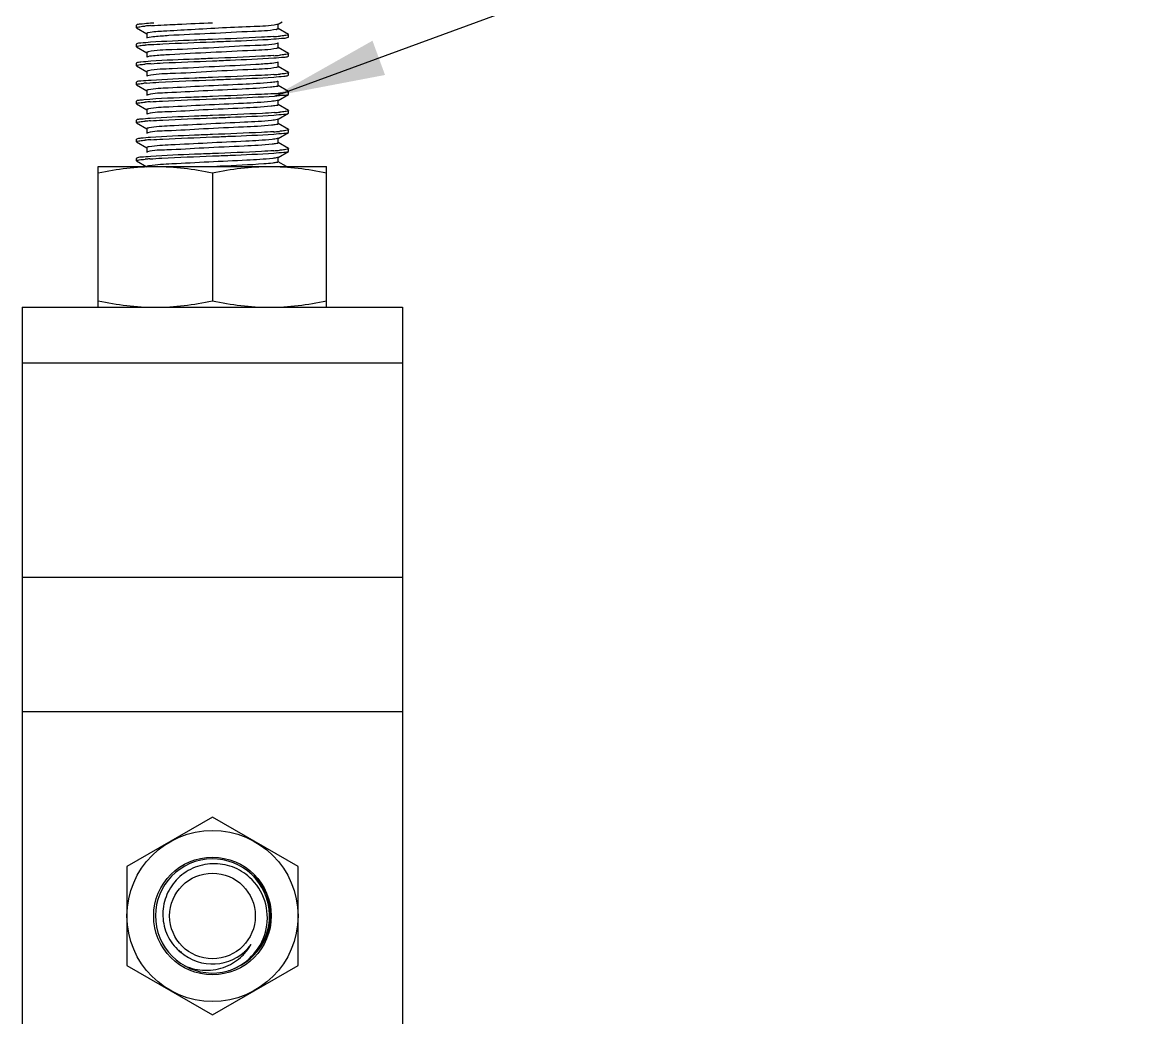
# Model space of a CAD drawing. Extents: x 1036631 to 1215829, y 649019 to 896649.
# Drawn here: x 1139617 to 1140623, y 796761 to 797659 of the extents above; entities that cross this region are included whole.
import ezdxf

# ---------------------------------------------------------------- set-up
doc = ezdxf.new("R2010")
doc.units = 0
doc.header["$LTSCALE"] = 1000
doc.header["$MEASUREMENT"] = 0
doc.styles.get("Standard").update_dxf_attribs({"font": 'gbenor.shx', "bigfont": 'gbcbig.shx'})
doc.dimstyles.get("Standard").update_dxf_attribs({"dimscale": 100, "dimtxt": 3.5, "dimasz": 1, "dimexe": 2.5, "dimexo": 3, "dimgap": 1.5, "dimtad": 1, "dimdec": 0, "dimzin": 0, "dimdsep": 46, "dimtxsty": 'Standard', "dimblk": 'ARCHTICK', "dimcen": 0.09, "dimadec": 0, "dimazin": 0, "dimtfac": 1, "dimtdec": 0, "dimtix": 1, "dimtmove": 2, "dimatfit": 3, "dimfxl": 1, "dimtolj": 1, "dimtzin": 0, "dimarcsym": 0})

# ---------------------------------------------------------------- blocks, each defined once
blk = doc.blocks.new('gfhhrryyfd')
at = {"linetype": 'Continuous'}
for p, q in [((3692983.3, -1751974.7), (3692983.1, -1751974.8)), ((3692983.1, -1751977), (3692983.1, -1751974.8)), ((3692983.3, -1751977.2), (3692983.1, -1751977)), ((3692983.3, -1751977.2), (3692992.6, -1751982.6)), ((3693110.8, -1751974), (3693114.4, -1751971.9)), ((3693120.1, -1751983.2), (3693110.8, -1751977.8)), ((3693111, -1751978.1), (3693111, -1751973.8)), ((3692992.4, -1751982.3), (3692992.4, -1751986.6)), ((3693111, -1751995.2), (3693111, -1751990.9)), ((3693120.1, -1751983.2), (3693120.3, -1751983.4)), ((3693120.1, -1751985.7), (3693120.3, -1751985.6)), ((3693120.3, -1751985.6), (3693120.3, -1751983.4)), ((3692983.3, -1751991.8), (3692983.1, -1751992)), ((3692983.1, -1751994.1), (3692983.1, -1751992)), ((3692983.3, -1751994.3), (3692983.1, -1751994.1)), ((3692983.3, -1751994.3), (3692992.6, -1751999.7)), ((3692992.4, -1751999.5), (3692992.4, -1752003.8)), ((3693110, -1751995.7), (3693109.5, -1751995.8)), ((3693120.1, -1752000.4), (3693110.8, -1751995)), ((3693120.1, -1752000.4), (3693120.3, -1752000.6)), ((3693120.3, -1752002.7), (3693120.3, -1752000.6)), ((3692983.3, -1752008.9), (3692983.1, -1752009.1)), ((3692983.1, -1752011.3), (3692983.1, -1752009.1)), ((3693111, -1752012.3), (3693111, -1752008.1)), ((3693120.1, -1752002.9), (3693120.3, -1752002.7)), ((3692983.3, -1752011.5), (3692983.1, -1752011.3)), ((3692983.3, -1752011.5), (3692992.6, -1752016.8)), ((3692992.4, -1752016.6), (3692992.4, -1752020.9)), ((3693110.2, -1752012.8), (3693109.5, -1752012.9)), ((3693120.1, -1752017.5), (3693110.8, -1752012.1)), ((3693120.1, -1752017.5), (3693120.3, -1752017.7)), ((3693120.1, -1752020), (3693120.3, -1752019.8)), ((3693120.3, -1752019.8), (3693120.3, -1752017.7)), ((3692983.3, -1752026.1), (3692983.1, -1752026.3)), ((3692983.1, -1752028.4), (3692983.1, -1752026.3)), ((3692983.3, -1752028.6), (3692983.1, -1752028.4)), ((3692983.3, -1752028.6), (3692992.6, -1752034)), ((3693120.1, -1752034.7), (3693110.8, -1752029.3)), ((3693111, -1752029.5), (3693111, -1752025.2)), ((3692992.4, -1752033.8), (3692992.4, -1752038.1)), ((3693110.8, -1752042.6), (3693120.1, -1752037.2)), ((3693120.1, -1752034.7), (3693120.3, -1752034.8)), ((3693120.1, -1752037.2), (3693120.3, -1752037)), ((3693120.3, -1752037), (3693120.3, -1752034.8)), ((3692983.3, -1752043.2), (3692983.1, -1752043.4)), ((3692983.1, -1752045.6), (3692983.1, -1752043.4)), ((3692983.3, -1752045.8), (3692983.1, -1752045.6)), ((3692983.3, -1752045.8), (3692992.6, -1752051.1)), ((3692992.4, -1752050.9), (3692992.4, -1752055.2)), ((3693120.1, -1752051.8), (3693110.8, -1752046.4)), ((3693111, -1752046.6), (3693111, -1752042.3)), ((3692983.3, -1752060.4), (3692983.1, -1752060.6)), ((3692983.1, -1752062.7), (3692983.1, -1752060.6)), ((3693110.8, -1752059.7), (3693120.1, -1752054.3)), ((3693111, -1752063.8), (3693111, -1752059.5)), ((3693120.1, -1752051.8), (3693120.3, -1752052)), ((3693120.1, -1752054.3), (3693120.3, -1752054.1)), ((3693120.3, -1752054.1), (3693120.3, -1752052)), ((3692983.3, -1752062.9), (3692983.1, -1752062.7)), ((3692983.3, -1752062.9), (3692992.6, -1752068.3)), ((3692992.4, -1752068.1), (3692992.4, -1752072.4)), ((3693120.1, -1752068.9), (3693110.8, -1752063.6)), ((3693120.1, -1752068.9), (3693120.3, -1752069.1)), ((3693120.1, -1752071.5), (3693120.3, -1752071.3)), ((3693120.3, -1752071.3), (3693120.3, -1752069.1)), ((3692983.3, -1752077.5), (3692983.1, -1752077.7)), ((3692983.1, -1752079.9), (3692983.1, -1752077.7)), ((3692983.3, -1752080), (3692983.1, -1752079.9)), ((3692983.3, -1752080), (3692992.6, -1752085.4)), ((3693110.8, -1752076.9), (3693120.1, -1752071.5)), ((3693120.1, -1752086.1), (3693110.8, -1752080.7)), ((3693111, -1752080.9), (3693111, -1752076.6)), ((3692992.4, -1752085.2), (3692992.4, -1752089.5)), ((3693110.8, -1752094), (3693120.1, -1752088.6)), ((3693120.1, -1752086.1), (3693120.3, -1752086.3)), ((3693120.1, -1752088.6), (3693120.3, -1752088.4)), ((3693120.3, -1752088.4), (3693120.3, -1752086.3)), ((3692983.3, -1752094.7), (3692983.1, -1752094.9)), ((3692983.1, -1752097), (3692983.1, -1752094.9)), ((3692983.2, -1752097.1), (3692983.1, -1752097)), ((3692983.3, -1752097.2), (3692983.2, -1752097.1)), ((3692983.3, -1752097.2), (3692992.6, -1752102.6)), ((3693118.5, -1752102.3), (3693110.8, -1752097.9)), ((3693111, -1752098.1), (3693111, -1752093.8)), ((3692948.8, -1752102.2), (3693154.5, -1752102.2)), ((3692948.8, -1752229.1), (3692948.8, -1752102.2)), ((3693051.7, -1752108), (3693051.7, -1752223.3)), ((3693058.6, -1752102), (3693055.5, -1752102.2)), ((3693154.5, -1752229.1), (3693154.5, -1752102.2)), ((3692880.2, -1752229.1), (3693223.1, -1752229.1)), ((3692880.2, -1752229.1), (3692880.2, -1753883.6)), ((3693223.1, -1752229.1), (3693223.1, -1753883.6)), ((3692880.2, -1752279.3), (3693223.1, -1752279.3)), ((3692880.2, -1752472.2), (3693223.1, -1752472.2)), ((3692880.2, -1752593.4), (3693223.1, -1752593.4)), ((3693051.7, -1752688.6), (3692974.5, -1752733.2)), ((3693128.8, -1752733.2), (3693051.7, -1752688.6)), ((3692974.5, -1752733.2), (3692974.5, -1752822.2)), ((3693128.8, -1752822.2), (3693128.8, -1752733.2)), ((3693089.6, -1752741.3), (3693089.6, -1752741.2)), ((3693104.3, -1752778.7), (3693104.3, -1752778.7)), ((3693104.3, -1752778.7), (3693104.3, -1752778.7)), ((3693100.9, -1752794.7), (3693100.9, -1752794.8)), ((3692974.5, -1752822.2), (3693051.7, -1752866.8)), ((3693051.7, -1752866.8), (3693128.8, -1752822.2))]:
    blk.add_line(p, q, dxfattribs=at)
for radius in [77.1, 53, 38.6]:
    blk.add_circle((3693051.7, -1752777.7), radius, dxfattribs=at)
for centre, radius, start, end in [((3693015.8, -1752269.9), 295.3, 93.8255, 94.8061), ((3693106.7, -1751965.3), 13.7, 281.4976, 282.7913), ((3693086.9, -1751682.5), 303.3, 273.7687, 274.7934), ((3693015.7, -1752286.4), 294.6, 93.8313, 94.8079), ((3693016, -1752307.3), 298.4, 93.8001, 94.8043), ((3693087, -1751701), 302, 273.7798, 274.7941), ((3693087.1, -1751718.3), 301.8, 273.7814, 274.7938), ((3693007, -1752214.8), 188.4, 94.6795, 95.2422), ((3693011.6, -1752270), 243.8, 94.4921, 94.6937), ((3693087, -1751734.7), 302.5, 273.7757, 274.7933), ((3693015, -1752328.8), 285.6, 93.9107, 94.8136), ((3693015.4, -1752350.6), 290.2, 93.8693, 94.8111), ((3693088.2, -1751766.9), 287.4, 273.9022, 274.8051), ((3693086.9, -1751768.2), 303.4, 273.7681, 274.7934), ((3693015.7, -1752372), 294.5, 93.8324, 94.808), ((3693087, -1751786.7), 302, 273.7796, 274.7941), ((3693014.4, -1752372.1), 277.4, 93.9707, 94.8291), ((3693051.7, -1752777.7), 51.4, 289.2516, 285.8624), ((3693048.4, -1752773.2), 52.1, 37.5746, 37.804), ((3693051.7, -1752777.7), 52.6, 358.9347, 43.9347), ((3693051.8, -1752777.6), 52.4, 43.5298, 43.8601), ((3693048.6, -1752773), 51.8, 23.7868, 37.58), ((3693051.7, -1752777.6), 52.5, 42.2619, 43.5296), ((3693051.7, -1752776.2), 52.6, 339.7627, 355.681), ((3693051.9, -1752776.2), 52.4, 356.9021, 357.2428), ((3693051.9, -1752776.2), 52.5, 355.7063, 356.9019), ((3693051.7, -1752777.7), 52.5, 356.8796, 358.4789), ((3693051.9, -1752777.7), 52.4, 358.4793, 358.884), ((3693052.5, -1752776.4), 51.7, 312.1087, 339.2138), ((3693052.3, -1752776.3), 52, 339.2792, 339.7106), ((3693051.7, -1752777.7), 43.3, 234.1217, 323.4602), ((3693048.2, -1752782.1), 43.8, 316.6606, 330.8247), ((3693051.7, -1752777.7), 43.3, 319.2512, 320.8333), ((3693051.8, -1752777.8), 43.2, 320.8338, 321.0993), ((3693051.8, -1752777.8), 43.2, 321.0993, 321.4855), ((3693051.8, -1752777.8), 43.1, 321.4854, 322.2771), ((3693052, -1752777.9), 42.9, 322.2769, 323.4597), ((3693051.8, -1752777.5), 43.5, 225.5961, 226.2446), ((3693051.8, -1752777.5), 43.5, 226.2446, 228.0002), ((3693050.6, -1752776.6), 43.6, 228.6612, 231.1139), ((3693051.8, -1752777.6), 43.4, 227.9995, 230.7843), ((3693050.6, -1752776.7), 43.5, 231.1145, 231.9132), ((3693050.5, -1752776.7), 43.5, 231.9133, 232.2395), ((3693050.5, -1752776.8), 43.4, 232.2392, 233.5406), ((3693051.6, -1752777.8), 43.2, 230.7847, 232.8059), ((3693050.4, -1752776.9), 43.2, 233.5407, 234.432), ((3693050.3, -1752777), 43.1, 234.432, 235.3008), ((3693051.5, -1752777.9), 43, 232.8069, 233.4634), ((3693050.3, -1752777.1), 43, 235.3008, 236.124), ((3693051.4, -1752778), 42.9, 233.4634, 234.1215), ((3693047.8, -1752781.8), 44.3, 313.9118, 316.6738), ((3693051.6, -1752777.6), 43.4, 312.0918, 313.8774), ((3693051.5, -1752777.6), 43.5, 313.8772, 315.0442), ((3693051.5, -1752777.6), 43.5, 315.0437, 319.2498), ((3693050.3, -1752778.4), 51.2, 287.5508, 290.9671)]:
    blk.add_arc(centre, radius, start, end, dxfattribs=at)
for points, knots in [([(3692983.1, -1751977), (3692983.1, -1751976.7), (3692984.7, -1751976.5), (3692985.5, -1751976.3), (3692986.2, -1751976.2)], [0, 0, 0, 0, 0.27238, 1, 1, 1, 1]), ([(3692988.4, -1751973.8), (3692987.8, -1751973.8), (3692986.1, -1751974.1), (3692984.2, -1751974.1), (3692983.3, -1751974.7)], [0, 0, 0, 0, 0.375527, 1, 1, 1, 1]), ([(3692998.9, -1751972.9), (3692997.9, -1751973), (3692994.4, -1751973.2), (3692990.9, -1751973.5), (3692988.4, -1751973.8)], [0, 0, 0, 0, 0.294617, 1, 1, 1, 1]), ([(3693109.5, -1751978.7), (3693102.3, -1751980.1), (3693082.2, -1751980.6), (3693049.9, -1751982.6), (3693020.4, -1751983.6), (3693001.7, -1751985.1), (3692995.2, -1751985.6), (3692993.1, -1751986.2)], [0, 0, 0, 0, 0.186906, 0.5149, 0.834439, 0.943372, 1, 1, 1, 1]), ([(3693109.8, -1751974.3), (3693103.1, -1751975.8), (3693077, -1751976.3), (3693043.1, -1751978.3), (3693011.2, -1751980.2), (3692998.3, -1751980.8), (3692993.8, -1751981.7)], [0, 0, 0, 0, 0.176504, 0.667042, 0.88168, 1, 1, 1, 1]), ([(3692996.1, -1751975.3), (3692997.2, -1751975.2), (3693002.2, -1751974.9), (3693007.1, -1751974.6), (3693011, -1751974.4)], [0, 0, 0, 0, 0.219992, 1, 1, 1, 1]), ([(3693011, -1751974.4), (3693014.1, -1751974.3), (3693027.7, -1751973.6), (3693041.2, -1751973.1), (3693051.7, -1751972.7)], [0, 0, 0, 0, 0.227178, 1, 1, 1, 1]), ([(3693110.8, -1751974), (3693110.7, -1751974.1), (3693110.3, -1751974.2), (3693110, -1751974.3), (3693109.8, -1751974.3)], [0, 0, 0, 0, 0.401788, 1, 1, 1, 1]), ([(3693111, -1751978.1), (3693111, -1751978.2), (3693110.4, -1751978.4), (3693110.1, -1751978.5), (3693109.8, -1751978.6)], [0, 0, 0, 0, 0.301708, 1, 1, 1, 1]), ([(3692995.8, -1751990.3), (3692992.9, -1751990.5), (3692988.8, -1751991.1), (3692984.4, -1751991.1), (3692983.3, -1751991.8)], [0, 0, 0, 0, 0.690101, 1, 1, 1, 1]), ([(3692993.8, -1751981.7), (3692993.4, -1751981.8), (3692993, -1751981.9), (3692992.4, -1751982.2), (3692992.4, -1751982.3)], [0, 0, 0, 0, 0.704888, 1, 1, 1, 1]), ([(3692993.1, -1751986.2), (3692993, -1751986.2), (3692992.8, -1751986.3), (3692992.6, -1751986.4), (3692992.6, -1751986.4)], [0, 0, 0, 0, 0.569178, 1, 1, 1, 1]), ([(3693051.7, -1751987.7), (3693046.3, -1751987.9), (3693027.7, -1751988.7), (3693009, -1751989.4), (3692995.8, -1751990.3)], [0, 0, 0, 0, 0.289182, 1, 1, 1, 1]), ([(3692996, -1751992.4), (3692999.7, -1751992.2), (3693018.2, -1751991.1), (3693036.8, -1751990.4), (3693051.7, -1751989.8)], [0, 0, 0, 0, 0.196967, 1, 1, 1, 1]), ([(3693106.9, -1751985.1), (3693103.2, -1751985.4), (3693084.8, -1751986.4), (3693066.4, -1751987.1), (3693051.7, -1751987.7)], [0, 0, 0, 0, 0.198238, 1, 1, 1, 1]), ([(3693051.7, -1751989.8), (3693057, -1751989.6), (3693075.4, -1751988.9), (3693093.8, -1751988.2), (3693106.9, -1751987.3)], [0, 0, 0, 0, 0.287875, 1, 1, 1, 1]), ([(3693106.9, -1751987.3), (3693110, -1751987.1), (3693114.3, -1751986.5), (3693118.9, -1751986.4), (3693120.1, -1751985.7)], [0, 0, 0, 0, 0.690891, 1, 1, 1, 1]), ([(3693120.3, -1751983.4), (3693120.3, -1751983.7), (3693118.5, -1751983.9), (3693117.6, -1751984.2), (3693116.7, -1751984.3)], [0, 0, 0, 0, 0.270407, 1, 1, 1, 1]), ([(3692983.1, -1751994.1), (3692983.1, -1751993.8), (3692984.7, -1751993.6), (3692985.5, -1751993.4), (3692986.4, -1751993.3)], [0, 0, 0, 0, 0.271848, 1, 1, 1, 1]), ([(3692993.8, -1751998.9), (3692993.5, -1751999), (3692993, -1751999.1), (3692992.4, -1751999.3), (3692992.4, -1751999.5)], [0, 0, 0, 0, 0.705209, 1, 1, 1, 1]), ([(3693109.5, -1751995.8), (3693102.5, -1751997.3), (3693082.6, -1751997.7), (3693050.5, -1751999.7), (3693021.1, -1752000.8), (3693002.1, -1752002.2), (3692995.5, -1752002.7), (3692993.3, -1752003.3)], [0, 0, 0, 0, 0.184419, 0.509926, 0.829804, 0.940533, 1, 1, 1, 1]), ([(3693110, -1751991.4), (3693103.5, -1751993), (3693084.2, -1751993.2), (3693052.7, -1751995.2), (3693020.6, -1751997), (3693000.8, -1751997.4), (3692993.8, -1751998.9)], [0, 0, 0, 0, 0.172112, 0.49211, 0.816561, 1, 1, 1, 1]), ([(3693110.8, -1751991.1), (3693110.7, -1751991.2), (3693110.4, -1751991.3), (3693110.1, -1751991.4), (3693110, -1751991.4)], [0, 0, 0, 0, 0.412535, 1, 1, 1, 1]), ([(3693111, -1751995.2), (3693111, -1751995.3), (3693110.6, -1751995.6), (3693110.2, -1751995.6), (3693110, -1751995.7)], [0, 0, 0, 0, 0.309908, 1, 1, 1, 1]), ([(3693120.3, -1752000.6), (3693120.3, -1752000.9), (3693118.5, -1752001.1), (3693117.6, -1752001.3), (3693116.7, -1752001.4)], [0, 0, 0, 0, 0.270549, 1, 1, 1, 1]), ([(3692983.1, -1752011.3), (3692983.1, -1752011), (3692984.8, -1752010.8), (3692985.6, -1752010.5), (3692986.4, -1752010.4)], [0, 0, 0, 0, 0.2714, 1, 1, 1, 1]), ([(3692996, -1752007.4), (3692993.1, -1752007.6), (3692988.9, -1752008.2), (3692984.4, -1752008.3), (3692983.3, -1752008.9)], [0, 0, 0, 0, 0.690433, 1, 1, 1, 1]), ([(3692993.3, -1752003.3), (3692993.1, -1752003.3), (3692992.9, -1752003.4), (3692992.7, -1752003.5), (3692992.6, -1752003.6)], [0, 0, 0, 0, 0.582256, 1, 1, 1, 1]), ([(3693110.2, -1752008.5), (3693108, -1752009.1), (3693101.5, -1752009.6), (3693082.6, -1752011.1), (3693053.2, -1752012.1), (3693021, -1752014.1), (3693000.9, -1752014.6), (3692993.9, -1752016)], [0, 0, 0, 0, 0.057877, 0.167606, 0.487311, 0.814214, 1, 1, 1, 1]), ([(3693051.7, -1752004.8), (3693046.3, -1752005.1), (3693027.8, -1752005.8), (3693009.2, -1752006.5), (3692996, -1752007.4)], [0, 0, 0, 0, 0.288643, 1, 1, 1, 1]), ([(3692996.3, -1752009.6), (3692999.9, -1752009.3), (3693018.4, -1752008.3), (3693036.8, -1752007.6), (3693051.7, -1752007)], [0, 0, 0, 0, 0.197595, 1, 1, 1, 1]), ([(3693106.9, -1752002.3), (3693103.3, -1752002.5), (3693084.9, -1752003.6), (3693066.5, -1752004.3), (3693051.7, -1752004.8)], [0, 0, 0, 0, 0.198015, 1, 1, 1, 1]), ([(3693051.7, -1752007), (3693057, -1752006.8), (3693075.4, -1752006), (3693093.9, -1752005.3), (3693107, -1752004.4)], [0, 0, 0, 0, 0.287899, 1, 1, 1, 1]), ([(3693107, -1752004.4), (3693110, -1752004.2), (3693114.3, -1752003.6), (3693118.9, -1752003.6), (3693120.1, -1752002.9)], [0, 0, 0, 0, 0.690866, 1, 1, 1, 1]), ([(3693110.8, -1752008.3), (3693110.7, -1752008.3), (3693110.5, -1752008.4), (3693110.3, -1752008.5), (3693110.2, -1752008.5)], [0, 0, 0, 0, 0.424841, 1, 1, 1, 1]), ([(3692993.9, -1752016), (3692993.5, -1752016.1), (3692993, -1752016.2), (3692992.4, -1752016.5), (3692992.4, -1752016.6)], [0, 0, 0, 0, 0.705913, 1, 1, 1, 1]), ([(3692993.5, -1752020.4), (3692993.3, -1752020.4), (3692993, -1752020.5), (3692992.7, -1752020.6), (3692992.6, -1752020.7)], [0, 0, 0, 0, 0.593653, 1, 1, 1, 1]), ([(3693109.5, -1752012.9), (3693102.6, -1752014.4), (3693082.9, -1752014.9), (3693051, -1752016.6), (3693019.4, -1752018.6), (3693000.1, -1752018.8), (3692993.5, -1752020.4)], [0, 0, 0, 0, 0.18225, 0.50532, 0.825389, 1, 1, 1, 1]), ([(3693107, -1752019.4), (3693103.3, -1752019.7), (3693084.9, -1752020.7), (3693066.5, -1752021.4), (3693051.7, -1752022)], [0, 0, 0, 0, 0.197982, 1, 1, 1, 1]), ([(3693106.9, -1752021.6), (3693110, -1752021.4), (3693114.2, -1752020.8), (3693118.9, -1752020.7), (3693120.1, -1752020)], [0, 0, 0, 0, 0.690907, 1, 1, 1, 1]), ([(3693111, -1752012.3), (3693111, -1752012.4), (3693110.7, -1752012.7), (3693110.4, -1752012.7), (3693110.2, -1752012.8)], [0, 0, 0, 0, 0.32015, 1, 1, 1, 1]), ([(3693120.3, -1752017.7), (3693120.3, -1752018), (3693118.5, -1752018.2), (3693117.6, -1752018.5), (3693116.7, -1752018.6)], [0, 0, 0, 0, 0.270562, 1, 1, 1, 1]), ([(3692983.1, -1752028.4), (3692983.1, -1752027.8), (3692986.6, -1752027.9), (3692988.1, -1752027.4), (3692989.8, -1752027.2)], [0, 0, 0, 0, 0.263671, 1, 1, 1, 1]), ([(3692996.3, -1752024.6), (3692993.2, -1752024.8), (3692989, -1752025.3), (3692984.4, -1752025.4), (3692983.3, -1752026.1)], [0, 0, 0, 0, 0.690711, 1, 1, 1, 1]), ([(3692992.5, -1752027), (3692996.2, -1752026.7), (3693015.9, -1752025.5), (3693035.6, -1752024.8), (3693051.7, -1752024.1)], [0, 0, 0, 0, 0.18466, 1, 1, 1, 1]), ([(3693104, -1752030.8), (3693095.5, -1752031.7), (3693075.2, -1752032.7), (3693044.2, -1752034), (3693016, -1752035.8), (3692999.3, -1752036.2), (3692993.6, -1752037.5)], [0, 0, 0, 0, 0.231234, 0.549995, 0.841234, 1, 1, 1, 1]), ([(3693104, -1752026.5), (3693095.6, -1752027.4), (3693075.6, -1752028.4), (3693044.8, -1752029.7), (3693016.6, -1752031.4), (3692999.8, -1752032), (3692993.9, -1752033.1)], [0, 0, 0, 0, 0.229049, 0.545233, 0.836568, 1, 1, 1, 1]), ([(3693051.7, -1752022), (3693046.4, -1752022.2), (3693027.9, -1752022.9), (3693009.4, -1752023.7), (3692996.3, -1752024.6)], [0, 0, 0, 0, 0.288182, 1, 1, 1, 1]), ([(3693051.7, -1752024.1), (3693057, -1752023.9), (3693075.4, -1752023.2), (3693093.8, -1752022.5), (3693106.9, -1752021.6)], [0, 0, 0, 0, 0.287815, 1, 1, 1, 1]), ([(3693110.4, -1752025.6), (3693110.1, -1752025.7), (3693107.9, -1752026.2), (3693105.8, -1752026.4), (3693104, -1752026.5)], [0, 0, 0, 0, 0.152403, 1, 1, 1, 1]), ([(3693111, -1752029.5), (3693111, -1752030.1), (3693107.4, -1752030.1), (3693105.7, -1752030.7), (3693104, -1752030.8)], [0, 0, 0, 0, 0.264973, 1, 1, 1, 1]), ([(3693110.8, -1752025.4), (3693110.7, -1752025.5), (3693110.6, -1752025.5), (3693110.4, -1752025.6), (3693110.4, -1752025.6)], [0, 0, 0, 0, 0.438999, 1, 1, 1, 1]), ([(3693051.7, -1752039.1), (3693045.3, -1752039.4), (3693024.7, -1752040.3), (3693004.1, -1752040.9), (3692989.8, -1752042.2)], [0, 0, 0, 0, 0.307364, 1, 1, 1, 1]), ([(3692993.9, -1752033.1), (3692993.5, -1752033.2), (3692993.1, -1752033.3), (3692992.4, -1752033.6), (3692992.4, -1752033.8)], [0, 0, 0, 0, 0.706519, 1, 1, 1, 1]), ([(3692993.6, -1752037.5), (3692993.4, -1752037.5), (3692993.1, -1752037.6), (3692992.7, -1752037.8), (3692992.6, -1752037.8)], [0, 0, 0, 0, 0.599327, 1, 1, 1, 1]), ([(3693106.9, -1752036.6), (3693103.3, -1752036.8), (3693084.9, -1752037.8), (3693066.4, -1752038.5), (3693051.7, -1752039.1)], [0, 0, 0, 0, 0.198096, 1, 1, 1, 1]), ([(3693051.7, -1752041.3), (3693057.1, -1752041.1), (3693075.8, -1752040.3), (3693094.5, -1752039.6), (3693107.7, -1752038.7)], [0, 0, 0, 0, 0.289675, 1, 1, 1, 1]), ([(3693107.7, -1752038.7), (3693110.6, -1752038.5), (3693114.6, -1752037.9), (3693119, -1752037.8), (3693120.1, -1752037.2)], [0, 0, 0, 0, 0.689778, 1, 1, 1, 1]), ([(3693120.3, -1752034.8), (3693120.3, -1752035.2), (3693118.5, -1752035.4), (3693117.6, -1752035.6), (3693116.7, -1752035.7)], [0, 0, 0, 0, 0.27051, 1, 1, 1, 1]), ([(3692983.1, -1752045.6), (3692983.1, -1752045.5), (3692984.2, -1752044.8), (3692985.2, -1752044.9), (3692986.1, -1752044.7)], [0, 0, 0, 0, 0.087797, 1, 1, 1, 1]), ([(3692989.8, -1752042.2), (3692989, -1752042.3), (3692986.8, -1752042.6), (3692984.4, -1752042.5), (3692983.3, -1752043.2)], [0, 0, 0, 0, 0.380478, 1, 1, 1, 1]), ([(3692994, -1752050.3), (3692993.6, -1752050.4), (3692993.1, -1752050.5), (3692992.4, -1752050.7), (3692992.4, -1752050.9)], [0, 0, 0, 0, 0.708127, 1, 1, 1, 1]), ([(3693104.5, -1752047.9), (3693096.1, -1752048.8), (3693075.7, -1752049.8), (3693044.4, -1752051.1), (3693016, -1752053), (3692999.1, -1752053.3), (3692993.5, -1752054.7)], [0, 0, 0, 0, 0.229241, 0.549849, 0.842936, 1, 1, 1, 1]), ([(3693104.5, -1752043.6), (3693096.2, -1752044.5), (3693076.3, -1752045.5), (3693045.5, -1752046.8), (3693017, -1752048.5), (3693000, -1752049.1), (3692994, -1752050.3)], [0, 0, 0, 0, 0.225271, 0.541123, 0.834355, 1, 1, 1, 1]), ([(3692995.5, -1752043.9), (3692999.2, -1752043.6), (3693017.9, -1752042.6), (3693036.6, -1752041.9), (3693051.7, -1752041.3)], [0, 0, 0, 0, 0.195382, 1, 1, 1, 1]), ([(3693110.8, -1752042.6), (3693110.6, -1752042.7), (3693108.5, -1752043.3), (3693106.4, -1752043.4), (3693104.5, -1752043.6)], [0, 0, 0, 0, 0.123943, 1, 1, 1, 1]), ([(3693111, -1752046.6), (3693111, -1752047.2), (3693107.7, -1752047.3), (3693106.1, -1752047.8), (3693104.5, -1752047.9)], [0, 0, 0, 0, 0.265614, 1, 1, 1, 1]), ([(3692995.5, -1752058.9), (3692992.7, -1752059.1), (3692988.7, -1752059.6), (3692984.4, -1752059.7), (3692983.3, -1752060.4)], [0, 0, 0, 0, 0.689705, 1, 1, 1, 1]), ([(3692993.5, -1752054.7), (3692993.3, -1752054.7), (3692993, -1752054.8), (3692992.7, -1752054.9), (3692992.6, -1752055)], [0, 0, 0, 0, 0.591838, 1, 1, 1, 1]), ([(3693105, -1752060.7), (3693096.9, -1752061.6), (3693077.2, -1752062.6), (3693046.6, -1752063.9), (3693017.8, -1752065.6), (3693000.5, -1752066.2), (3692994.3, -1752067.4)], [0, 0, 0, 0, 0.220169, 0.534105, 0.829282, 1, 1, 1, 1]), ([(3693051.7, -1752056.3), (3693046.3, -1752056.5), (3693027.5, -1752057.3), (3693008.8, -1752058), (3692995.5, -1752058.9)], [0, 0, 0, 0, 0.289807, 1, 1, 1, 1]), ([(3692995.8, -1752061), (3692999.5, -1752060.8), (3693018.1, -1752059.7), (3693036.7, -1752059), (3693051.7, -1752058.4)], [0, 0, 0, 0, 0.196205, 1, 1, 1, 1]), ([(3693107.7, -1752053.7), (3693104.1, -1752053.9), (3693085.4, -1752055), (3693066.7, -1752055.7), (3693051.7, -1752056.3)], [0, 0, 0, 0, 0.195558, 1, 1, 1, 1]), ([(3693051.7, -1752058.4), (3693057, -1752058.2), (3693075.4, -1752057.5), (3693093.8, -1752056.7), (3693106.9, -1752055.9)], [0, 0, 0, 0, 0.2877, 1, 1, 1, 1]), ([(3693110.8, -1752059.7), (3693110.6, -1752059.8), (3693108.7, -1752060.4), (3693106.7, -1752060.5), (3693105, -1752060.7)], [0, 0, 0, 0, 0.126191, 1, 1, 1, 1]), ([(3693106.9, -1752055.9), (3693109.9, -1752055.7), (3693114.2, -1752055.1), (3693118.9, -1752055), (3693120.1, -1752054.3)], [0, 0, 0, 0, 0.691019, 1, 1, 1, 1]), ([(3693120.3, -1752052), (3693120.3, -1752052.3), (3693118.7, -1752052.5), (3693117.9, -1752052.7), (3693117.1, -1752052.8)], [0, 0, 0, 0, 0.272165, 1, 1, 1, 1]), ([(3692983.1, -1752062.7), (3692983.1, -1752062.4), (3692984.7, -1752062.2), (3692985.5, -1752062), (3692986.2, -1752061.9)], [0, 0, 0, 0, 0.272398, 1, 1, 1, 1]), ([(3692994.3, -1752067.4), (3692993.8, -1752067.5), (3692993.3, -1752067.6), (3692992.4, -1752067.9), (3692992.4, -1752068.1)], [0, 0, 0, 0, 0.712882, 1, 1, 1, 1]), ([(3693105, -1752065), (3693096.6, -1752065.9), (3693076.2, -1752066.9), (3693044.6, -1752068.2), (3693016, -1752070.2), (3692999, -1752070.4), (3692993.3, -1752071.9)], [0, 0, 0, 0, 0.226976, 0.549217, 0.844212, 1, 1, 1, 1]), ([(3693106.9, -1752070.9), (3693103.2, -1752071.1), (3693084.8, -1752072.1), (3693066.4, -1752072.8), (3693051.7, -1752073.4)], [0, 0, 0, 0, 0.198249, 1, 1, 1, 1]), ([(3693111, -1752063.8), (3693111, -1752064.3), (3693107.9, -1752064.4), (3693106.5, -1752064.9), (3693105, -1752065)], [0, 0, 0, 0, 0.266397, 1, 1, 1, 1]), ([(3693120.3, -1752069.1), (3693120.3, -1752069.5), (3693118.5, -1752069.7), (3693117.6, -1752069.9), (3693116.7, -1752070)], [0, 0, 0, 0, 0.270399, 1, 1, 1, 1]), ([(3692983.1, -1752079.9), (3692983.1, -1752079.5), (3692984.7, -1752079.3), (3692985.5, -1752079.1), (3692986.3, -1752079)], [0, 0, 0, 0, 0.271865, 1, 1, 1, 1]), ([(3692995.8, -1752076), (3692992.9, -1752076.2), (3692988.8, -1752076.8), (3692984.4, -1752076.9), (3692983.3, -1752077.5)], [0, 0, 0, 0, 0.690089, 1, 1, 1, 1]), ([(3692993.3, -1752071.9), (3692993.2, -1752071.9), (3692992.9, -1752072), (3692992.7, -1752072.1), (3692992.6, -1752072.1)], [0, 0, 0, 0, 0.58487, 1, 1, 1, 1]), ([(3693105.6, -1752077.8), (3693097.6, -1752078.7), (3693078.1, -1752079.7), (3693047.6, -1752081.1), (3693018.6, -1752082.6), (3693001, -1752083.4), (3692994.6, -1752084.5)], [0, 0, 0, 0, 0.215068, 0.527073, 0.824187, 1, 1, 1, 1]), ([(3693051.7, -1752073.4), (3693046.3, -1752073.6), (3693027.7, -1752074.4), (3693009, -1752075.1), (3692995.8, -1752076)], [0, 0, 0, 0, 0.289201, 1, 1, 1, 1]), ([(3692996, -1752078.1), (3692999.7, -1752077.9), (3693018.2, -1752076.9), (3693036.8, -1752076.2), (3693051.7, -1752075.6)], [0, 0, 0, 0, 0.196944, 1, 1, 1, 1]), ([(3693051.7, -1752075.6), (3693057, -1752075.4), (3693075.4, -1752074.6), (3693093.8, -1752073.9), (3693106.9, -1752073)], [0, 0, 0, 0, 0.287873, 1, 1, 1, 1]), ([(3693110.8, -1752076.9), (3693110.6, -1752077), (3693108.9, -1752077.5), (3693107.1, -1752077.6), (3693105.6, -1752077.8)], [0, 0, 0, 0, 0.128615, 1, 1, 1, 1]), ([(3693111, -1752080.9), (3693111, -1752081.4), (3693108.2, -1752081.6), (3693106.9, -1752082), (3693105.6, -1752082.1)], [0, 0, 0, 0, 0.267341, 1, 1, 1, 1]), ([(3693106.9, -1752073), (3693110, -1752072.8), (3693114.3, -1752072.2), (3693118.9, -1752072.2), (3693120.1, -1752071.5)], [0, 0, 0, 0, 0.690906, 1, 1, 1, 1]), ([(3692994.6, -1752084.5), (3692994, -1752084.6), (3692993.4, -1752084.7), (3692992.4, -1752085), (3692992.4, -1752085.2)], [0, 0, 0, 0, 0.716853, 1, 1, 1, 1]), ([(3692993.2, -1752089), (3692993.1, -1752089.1), (3692992.9, -1752089.1), (3692992.7, -1752089.2), (3692992.6, -1752089.3)], [0, 0, 0, 0, 0.578532, 1, 1, 1, 1]), ([(3693105.6, -1752082.1), (3693097.2, -1752083), (3693076.6, -1752084.1), (3693044.9, -1752085.3), (3693016, -1752087.4), (3692998.8, -1752087.5), (3692993.2, -1752089)], [0, 0, 0, 0, 0.224472, 0.548168, 0.84513, 1, 1, 1, 1]), ([(3693051.7, -1752090.6), (3693046.3, -1752090.8), (3693027.8, -1752091.5), (3693009.2, -1752092.3), (3692996, -1752093.2)], [0, 0, 0, 0, 0.28866, 1, 1, 1, 1]), ([(3693106.9, -1752088), (3693103.3, -1752088.3), (3693084.9, -1752089.3), (3693066.5, -1752090), (3693051.7, -1752090.6)], [0, 0, 0, 0, 0.198019, 1, 1, 1, 1]), ([(3693051.7, -1752092.7), (3693057, -1752092.5), (3693075.4, -1752091.8), (3693093.9, -1752091), (3693107, -1752090.2)], [0, 0, 0, 0, 0.2879, 1, 1, 1, 1]), ([(3693107, -1752090.2), (3693110, -1752089.9), (3693114.3, -1752089.4), (3693118.9, -1752089.3), (3693120.1, -1752088.6)], [0, 0, 0, 0, 0.690878, 1, 1, 1, 1]), ([(3693120.3, -1752086.3), (3693120.3, -1752086.6), (3693118.5, -1752086.8), (3693117.6, -1752087.1), (3693116.7, -1752087.2)], [0, 0, 0, 0, 0.270547, 1, 1, 1, 1]), ([(3692983.1, -1752097), (3692983.1, -1752096.7), (3692984.4, -1752096.5), (3692985.1, -1752096.3), (3692985.7, -1752096.2)], [0, 0, 0, 0, 0.276774, 1, 1, 1, 1]), ([(3692996, -1752093.2), (3692993.1, -1752093.4), (3692988.9, -1752093.9), (3692984.4, -1752094), (3692983.3, -1752094.7)], [0, 0, 0, 0, 0.690423, 1, 1, 1, 1]), ([(3692994.9, -1752101.6), (3692994.4, -1752101.6), (3692993.6, -1752101.8), (3692992.7, -1752102), (3692992.5, -1752102.2)], [0, 0, 0, 0, 0.648621, 1, 1, 1, 1]), ([(3693106, -1752094.9), (3693098.3, -1752095.8), (3693079, -1752096.8), (3693048.7, -1752098.2), (3693019.4, -1752099.7), (3693001.6, -1752100.5), (3692994.9, -1752101.6)], [0, 0, 0, 0, 0.209983, 0.520062, 0.819106, 1, 1, 1, 1]), ([(3692995.2, -1752095.4), (3692998.8, -1752095.1), (3693017.6, -1752094), (3693036.5, -1752093.3), (3693051.7, -1752092.7)], [0, 0, 0, 0, 0.194182, 1, 1, 1, 1]), ([(3693106, -1752099.2), (3693103.4, -1752099.5), (3693087.6, -1752100.8), (3693071.7, -1752101.4), (3693058.6, -1752102)], [0, 0, 0, 0, 0.167768, 1, 1, 1, 1]), ([(3693110.8, -1752094), (3693110.6, -1752094.1), (3693109, -1752094.6), (3693107.4, -1752094.7), (3693106, -1752094.9)], [0, 0, 0, 0, 0.131217, 1, 1, 1, 1]), ([(3693111, -1752098.1), (3693111, -1752098.5), (3693108.5, -1752098.7), (3693107.3, -1752099), (3693106, -1752099.2)], [0, 0, 0, 0, 0.268465, 1, 1, 1, 1]), ([(3692948.8, -1752108), (3692957.3, -1752106.2), (3692974.3, -1752103.3), (3692991.6, -1752102.2), (3693000.2, -1752102.2)], [0, 0, 0, 0, 0.500766, 1, 1, 1, 1]), ([(3693000.2, -1752102.2), (3693008.9, -1752102.2), (3693026.2, -1752103.3), (3693043.2, -1752106.2), (3693051.7, -1752108)], [0, 0, 0, 0, 0.499234, 1, 1, 1, 1]), ([(3693051.7, -1752108), (3693060.1, -1752106.2), (3693077.2, -1752103.3), (3693094.5, -1752102.2), (3693103.1, -1752102.2)], [0, 0, 0, 0, 0.500766, 1, 1, 1, 1]), ([(3693103.1, -1752102.2), (3693111.7, -1752102.2), (3693129, -1752103.3), (3693146.1, -1752106.2), (3693154.5, -1752108)], [0, 0, 0, 0, 0.499234, 1, 1, 1, 1]), ([(3692948.8, -1752223.3), (3692957.3, -1752225), (3692974.3, -1752228), (3692991.6, -1752229.1), (3693000.2, -1752229.1)], [0, 0, 0, 0, 0.500766, 1, 1, 1, 1]), ([(3693000.2, -1752229.1), (3693008.9, -1752229.1), (3693026.2, -1752228), (3693043.2, -1752225), (3693051.7, -1752223.3)], [0, 0, 0, 0, 0.499234, 1, 1, 1, 1]), ([(3693051.7, -1752223.3), (3693060.1, -1752225), (3693077.2, -1752228), (3693094.5, -1752229.1), (3693103.1, -1752229.1)], [0, 0, 0, 0, 0.500766, 1, 1, 1, 1]), ([(3693103.1, -1752229.1), (3693111.7, -1752229.1), (3693129, -1752228), (3693146.1, -1752225), (3693154.5, -1752223.3)], [0, 0, 0, 0, 0.499234, 1, 1, 1, 1]), ([(3693051.7, -1752730.6), (3693045.6, -1752730.8), (3693033.4, -1752733.6), (3693023.3, -1752740.9), (3693019.1, -1752745.3)], [0, 0, 0, 0, 0.500062, 1, 1, 1, 1]), ([(3693085.2, -1752743), (3693080.7, -1752738.9), (3693070.1, -1752732.4), (3693057.7, -1752730.4), (3693051.7, -1752730.6)], [0, 0, 0, 0, 0.500002, 1, 1, 1, 1]), ([(3693068.6, -1752826.2), (3693076.4, -1752823.2), (3693090.8, -1752813.1), (3693102.3, -1752789.6), (3693101, -1752763.4), (3693091.4, -1752748.6), (3693085.2, -1752743)], [0, 0, 0, 0, 0.250144, 0.500177, 0.750123, 1, 1, 1, 1]), ([(3693019.1, -1752745.3), (3693015.1, -1752749.7), (3693008.7, -1752760), (3693005.8, -1752778), (3693010, -1752795.7), (3693017.4, -1752805.4), (3693021.8, -1752809.3)], [0, 0, 0, 0, 0.250059, 0.500072, 0.750044, 1, 1, 1, 1]), ([(3693026.6, -1752822.6), (3693032.5, -1752825.1), (3693045.1, -1752827.9), (3693058, -1752825.5), (3693063.8, -1752823.2)], [0, 0, 0, 0, 0.500292, 1, 1, 1, 1])]:
    blk.add_open_spline(points, degree=3, knots=knots, dxfattribs=at)
for points in [[(3692986.2, -1751976.2), (3692987.8, -1751975.9), (3692989.4, -1751975.8), (3692991, -1751975.7)], [(3693116.7, -1751984.3), (3693115.2, -1751984.5), (3693113.8, -1751984.6), (3693112.3, -1751984.7)], [(3692986.4, -1751993.3), (3692987.9, -1751993.1), (3692989.5, -1751992.9), (3692991, -1751992.8)], [(3692986.4, -1752010.4), (3692988, -1752010.2), (3692989.5, -1752010.1), (3692991, -1752009.9)], [(3693116.7, -1752001.4), (3693115.2, -1752001.6), (3693113.8, -1752001.8), (3693112.3, -1752001.9)], [(3693116.7, -1752018.6), (3693115.2, -1752018.8), (3693113.8, -1752018.9), (3693112.3, -1752019)], [(3693116.7, -1752035.7), (3693115.2, -1752035.9), (3693113.8, -1752036.1), (3693112.3, -1752036.2)], [(3692986.1, -1752044.7), (3692987.8, -1752044.5), (3692989.4, -1752044.4), (3692991.1, -1752044.2)], [(3692986.2, -1752061.9), (3692987.8, -1752061.7), (3692989.4, -1752061.5), (3692991, -1752061.4)], [(3693117.1, -1752052.8), (3693115.5, -1752053), (3693113.9, -1752053.2), (3693112.3, -1752053.3)], [(3693116.7, -1752070), (3693115.2, -1752070.2), (3693113.8, -1752070.3), (3693112.3, -1752070.5)], [(3692986.3, -1752079), (3692987.9, -1752078.8), (3692989.5, -1752078.7), (3692991, -1752078.5)], [(3693116.7, -1752087.2), (3693115.2, -1752087.3), (3693113.8, -1752087.5), (3693112.3, -1752087.6)], [(3692985.7, -1752096.2), (3692987.5, -1752096), (3692989.2, -1752095.8), (3692991, -1752095.7)], [(3693063.8, -1752823.2), (3693069.2, -1752821), (3693074.4, -1752817.8), (3693078.6, -1752813.7)]]:
    blk.add_open_spline(points, degree=3, dxfattribs=at)
blk.add_leader([(3693107.7, -1752038.7), (3693885.7, -1751753.7)], dimstyle='Standard', override={"dimgap": 20, "dimtad": 0})

msp = doc.modelspace()

# ---------------------------------------------------------------- block references
at = {"lineweight": -3, "xscale": 0.9999959487468004, "yscale": 0.999995949678123, "zscale": 0.9999959495959999}
msp.add_blockref('gfhhrryyfd', (-2553248, 2549623.7), dxfattribs=at)

doc.saveas('drawing.dxf')
